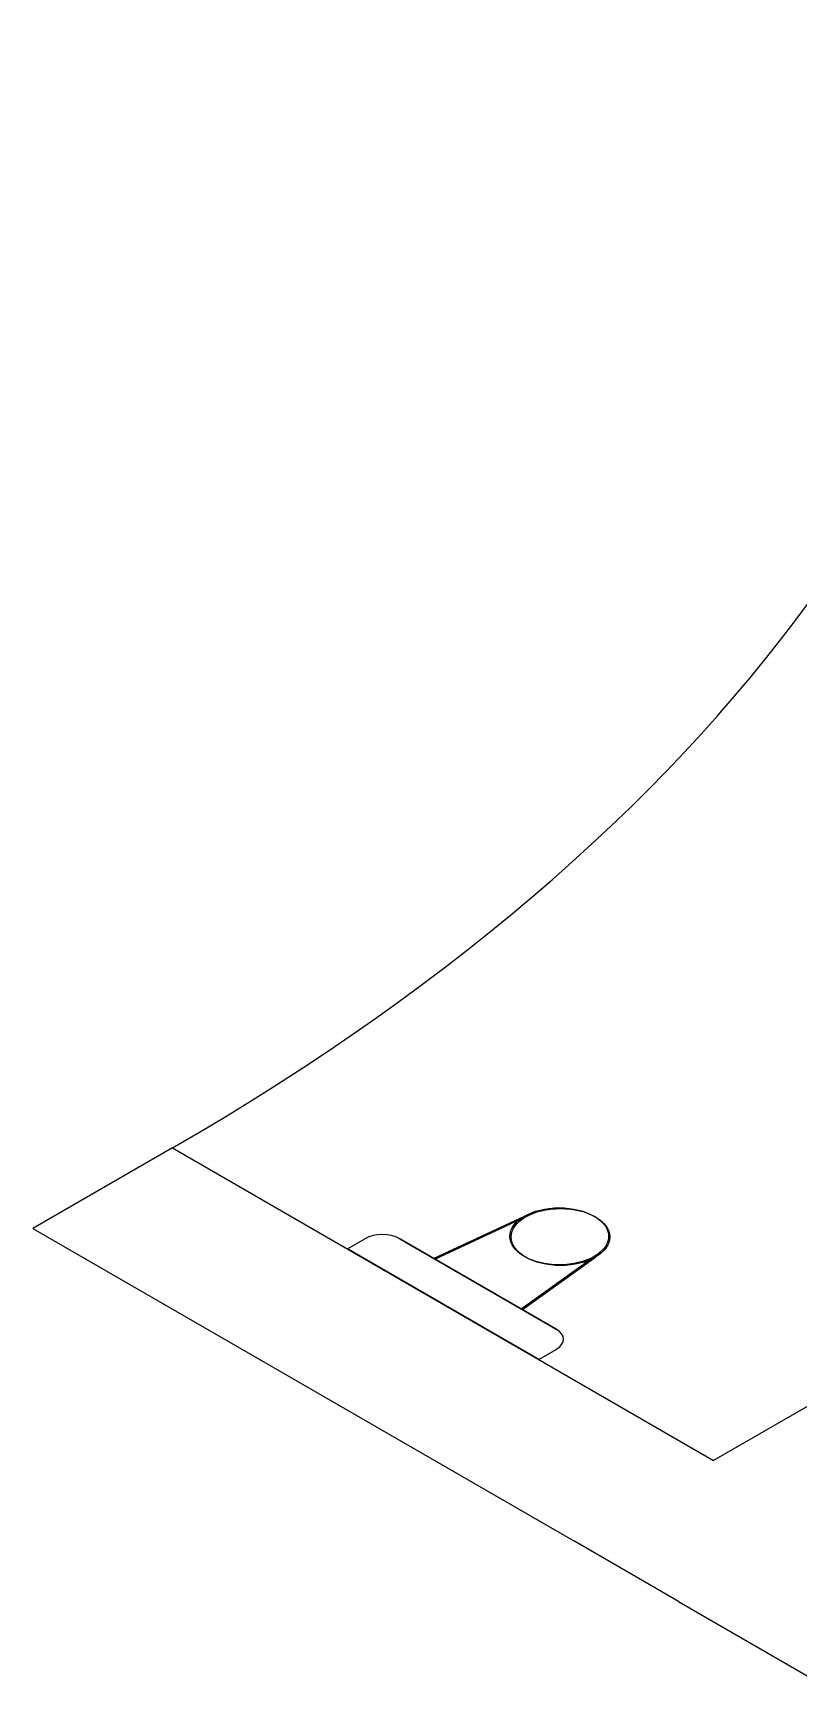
# Model space of a CAD drawing. Header units: millimetres. Extents: x 474.7 to 528.3, y 13.1 to 23.5.
# Drawn here: x 511.002 to 511.157, y 19.6542 to 19.9882 of the extents above; entities that cross this region are included whole.
import ezdxf

# ---------------------------------------------------------------- set-up
doc = ezdxf.new("R2010")
doc.units = ezdxf.units.MM
doc.header["$LTSCALE"] = 2.5
doc.layers.add('I-ARQ', color=8, linetype='Continuous')

msp = doc.modelspace()

# ---------------------------------------------------------------- linework, layer by layer
at = {"layer": 'I-ARQ', "extrusion": (0, 0.816497, 0.57735)}
for p, q in [((511.99549, 20.19307, 17.82591), (511.1399, 19.69908, 18.5245)), ((511.03029, 19.76236, 18.43501), (511.00201, 19.74603, 18.45811)), ((511.03029, 19.76236, 18.43501), (511.1399, 19.69908, 18.5245)), ((511.08318, 19.73999, 18.46665), (511.10156, 19.74854, 18.45457)), ((511.08343, 19.73985, 18.46685), (511.10181, 19.7484, 18.45476)), ((511.00201, 19.74603, 18.45811), (511.11161, 19.68275, 18.5476)), ((511.06571, 19.74192, 18.46393), (511.06924, 19.74396, 18.46104)), ((511.06571, 19.74192, 18.46393), (511.06924, 19.74396, 18.46104)), ((511.07631, 19.74396, 18.46104), (511.10802, 19.72565, 18.48693)), ((511.10802, 19.72565, 18.48693), (511.07631, 19.74396, 18.46104)), ((511.06571, 19.74192, 18.46393), (511.10448, 19.71953, 18.49559)), ((511.10448, 19.71953, 18.49559), (511.06571, 19.74192, 18.46393)), ((511.1009, 19.72976, 18.48112), (511.11571, 19.74037, 18.46611)), ((511.10115, 19.72962, 18.48132), (511.11595, 19.74023, 18.46631)), ((511.10448, 19.71953, 18.49559), (511.10802, 19.72157, 18.4927)), ((511.10448, 19.71953, 18.49559), (511.10802, 19.72157, 18.4927)), ((511.13282, 19.67051, 18.56492), (511.11161, 19.68275, 18.5476)), ((511.13282, 19.67051, 18.56492), (511.16111, 19.65418, 18.58801))]:
    msp.add_line(p, q, dxfattribs=at)
for centre in [(-511.10863, 3.67334, 26.77936), (-511.10888, 3.67358, 26.77936)]:
    msp.add_circle(centre, 0.01, dxfattribs=at)
for centre, radius, start, end in [((-510.60603, 3.21806, 26.77936), 0.6, 135, 225), ((-511.07278, 3.67773, 26.77936), 0.005, 225, 315), ((-511.07278, 3.67773, 26.77936), 0.005, 225, 315), ((-511.10448, 3.70944, 26.77936), 0.005, 135, 225), ((-511.10448, 3.70944, 26.77936), 0.005, 135, 225)]:
    msp.add_arc(centre, radius, start, end, dxfattribs=at)

doc.saveas('drawing.dxf')
